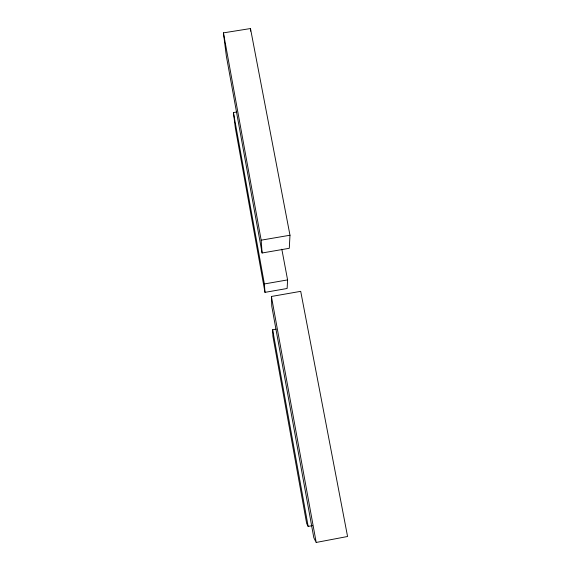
<?xml version="1.0" encoding="UTF-8"?>
<svg xmlns="http://www.w3.org/2000/svg" width="571" height="571" viewBox="0 0 571 571"><rect width="100%" height="100%" fill="white"/><g stroke="black" fill="none" stroke-linecap="round" stroke-linejoin="round"><path stroke-width="0.86" d="M281.824 249.213L287.591 279.904L287.134 288.491L264.987 292.359L235.366 128.09L233.418 112.551L236.808 111.995M289.982 235.231L289.283 248.299L262.103 252.989L226.33 55.979L223.432 32.868L250.483 28.55L289.982 235.231L261.168 240.177L262.103 252.989M276.128 329.146L272.645 329.76L272.881 336.133L306.648 523.407L308.162 526.426L312.444 525.613M316.191 542.45L347.568 536.497L300.71 291.338L271.418 296.47L271.775 306.234L313.814 537.704L316.191 542.45L271.418 296.47M264.987 292.359L264.373 283.951L287.591 279.904M223.432 32.868L261.168 240.177M233.418 112.551L264.373 283.951M272.645 329.76L308.162 526.426M250.483 28.55L250.64 31.141"/></g></svg>
